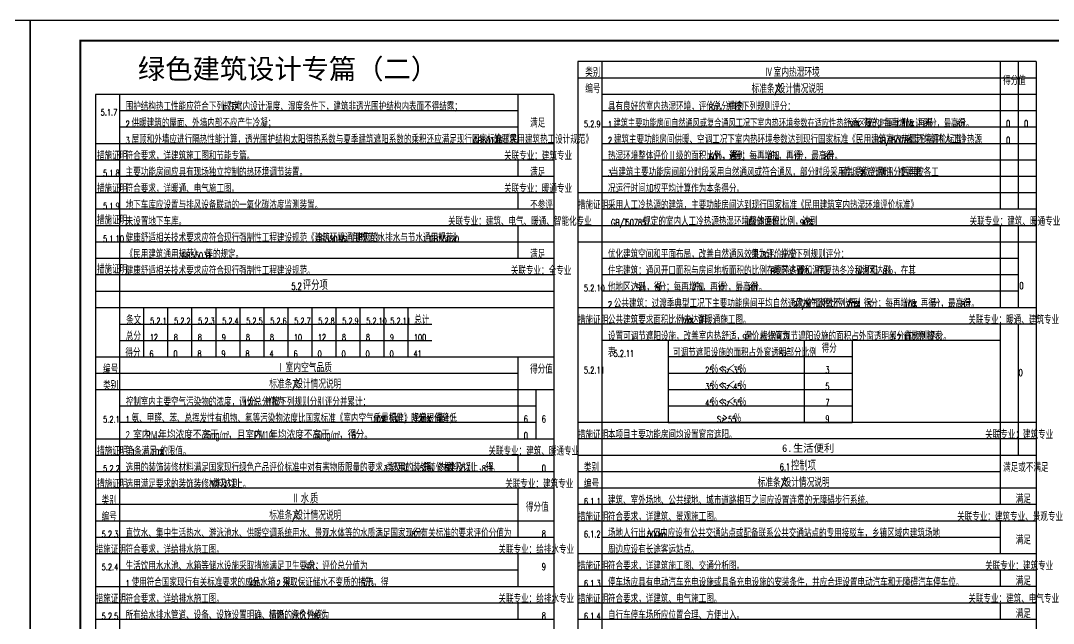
# Model space of a CAD drawing. Extents: x 239 to 336639, y 119 to 59519.
# Drawn here: x 83864 to 135476, y 29393 to 59519 of the extents above; entities that cross this region are included whole.
import ezdxf
from ezdxf.enums import TextEntityAlignment as Align

# ---------------------------------------------------------------- set-up
doc = ezdxf.new("R2010")
doc.units = 0
doc.header["$LTSCALE"] = 1000
doc.header["$MEASUREMENT"] = 0
for name, color, linetype in [('A-ANNO-TEXT', 7, 'Continuous'), ('A-FLOR-OTHER', 7, 'Continuous'), ('orther', 7, 'Continuous'), ('TK', 4, 'Continuous'), ('石家庄审图', 6, 'Continuous'), ('辅助线', 8, 'Continuous')]:
    doc.layers.add(name, color=color, linetype=linetype)
doc.layers.add('noprint', color=7, linetype='Continuous', plot=False)
doc.styles.add('1', font='simhei.ttf')
doc.styles.add('HZTXT', font='TXT.SHX', dxfattribs={"width": 0.7, "height": 350, "bigfont": 'hztxt.shx'})
doc.styles.add('HZTXT1', font='romans.shx', dxfattribs={"width": 0.7, "bigfont": 'GBHZFS.SHX'})
doc.styles.add('ROS', font='ROS.shx', dxfattribs={"width": 0.8, "bigfont": 'hztxt.shx'})
doc.styles.add('黑体', font='simhei.ttf', dxfattribs={"height": 280})

# ---------------------------------------------------------------- blocks, each defined once
blk = doc.blocks.new('*U3')
at = {"color": 3}
blk.add_lwpolyline([(-84100, 0), (0, 0), (0, 59400), (-84100, 59400)], close=True, dxfattribs=at)
at = {"color": 3, "const_width": 100}
blk.add_lwpolyline([(-81600, 1000), (-1000, 1000), (-1000, 58400), (-81600, 58400)], close=True, dxfattribs=at)
at = {"layer": 'noprint', "color": 6, "style": '黑体', "width": 0.75, "flags": 8}
blk.add_attdef('SETUP', text='', height=350, dxfattribs=at).set_placement((-8382, 321), align=Align.RIGHT)
at = {"layer": 'TK', "color": 4, "style": 'HZTXT1'}
for tag, height, width, p in [('项目负责1', 400, 0.6, (-4500, 19196)), ('项目负责2', 400, 0.6, (-4500, 18296)), ('专责', 400, 0.6, (-4500, 17396)), ('审定', 400, 0.6, (-4500, 16496)), ('审核', 400, 0.6, (-4500, 15596)), ('校对', 400, 0.6, (-4500, 14696)), ('设计', 400, 0.6, (-4500, 13796)), ('绘图', 400, 0.6, (-4500, 12896)), ('建设单位', 450, 0.6, (-4500, 11050)), ('工号', 400, 0.5, (-5501, 3507)), ('版次', 400, 0.7, (-2138, 3498)), ('阶段', 400, 0.7, (-2138, 2498)), ('比例', 400, 0.7, (-5491, 1513)), ('日期', 400, 0.7, (-2138, 1498))]:
    blk.add_attdef(tag, text='', height=height, dxfattribs=dict(at, width=width)).set_placement(p, align=Align.MIDDLE)
at = {"layer": 'TK', "color": 1, "lineweight": -3, "style": 'HZTXT1', "width": 0.6}
blk.add_attdef('工程名称', text='', height=450, dxfattribs=at).set_placement((-4500, 9050), align=Align.MIDDLE)
at = {"layer": 'TK', "color": 4, "lineweight": -3, "style": 'HZTXT1', "width": 0.6}
blk.add_attdef('子项名称', text='', height=450, dxfattribs=at).set_placement((-4500, 7050), align=Align.MIDDLE)
at = {"layer": 'TK', "color": 1, "lineweight": -3, "style": 'HZTXT1', "width": 0.6}
blk.add_attdef('图名', text='', height=400, dxfattribs=at).set_placement((-4558, 4958), align=Align.MIDDLE_CENTER)
at = {"layer": 'TK', "color": 1, "style": 'HZTXT1', "width": 0.7}
blk.add_attdef('图号', text='', height=400, dxfattribs=at).set_placement((-5491, 2513), align=Align.MIDDLE)

msp = doc.modelspace()

# ---------------------------------------------------------------- linework, layer by layer
at = {"layer": 'A-FLOR-OTHER', "color": 3}
for p, q in [((88811, 45166, 41965309), (88811, 42706, -423)), ((90011, 45166, 41965309), (90011, 42706, -423)), ((91211, 45166, 83931818), (91211, 42706, 41966086)), ((92411, 45166, 125898327), (92411, 42706, 83932595)), ((93611, 45166, 167864836), (93611, 42706, 125899104)), ((94811, 45166, 209831345), (94811, 42706, 167865613)), ((96011, 45166, 251797854), (96011, 42706, 209832123)), ((97211, 45166, 293764363), (97211, 42706, 251798632)), ((98411, 45166, 335730872), (98411, 42706, 293765140)), ((99611, 45166, 377697381), (99611, 42706, 335731649)), ((100811, 45166, 419663890), (100811, 42706, 377698158)), ((102011, 45166, 461630399), (102011, 42706, 419664667)), ((103211, 45166, 503596908), (103211, 42706, 461631176))]:
    msp.add_line(p, q, dxfattribs=at)
at = {"layer": 'A-FLOR-OTHER', "color": 3, "const_width": 5, "elevation": -1200}
msp.add_lwpolyline([(104411, 45166), (104411, 42706), (88811, 42706), (88811, 45166)], close=True, dxfattribs=at)
at = {"layer": 'A-FLOR-OTHER', "color": 3, "elevation": -4778183}
for points in [[(88811, 44346), (104411, 44346)], [(88811, 43526), (104411, 43526)]]:
    msp.add_lwpolyline(points, dxfattribs=at)
at = {"layer": 'orther'}
for p, q in [((125426, 42709, -78382112), (116226, 42709, -78382112)), ((125426, 41889, -78382112), (116226, 41889, -78382112)), ((125426, 41069, -70190303), (116226, 41069, -70190303)), ((125426, 40249, -61998494), (116226, 40249, -61998494))]:
    msp.add_line(p, q, dxfattribs=at)
for points, elevation in [([(116226, 43529), (116226, 39429)], -86573921), ([(125426, 43529), (116226, 43529)], -86573921), ([(123026, 43529), (123026, 39429)], -86573921), ([(125426, 43529), (125426, 39429)], -86573921), ([(116226, 39429), (125426, 39429)], -53806685)]:
    msp.add_lwpolyline(points, dxfattribs=dict(at, elevation=elevation))
at = {"layer": '辅助线'}
for p, q in [((134615, 57469, -1200), (111715, 57469, -1200)), ((134615, 56649, -1200), (111715, 56649, -1200)), ((110511, 55829, -16384818), (87611, 55829, -16384818)), ((134615, 55829, -1200), (112915, 55829, -1200)), ((108711, 55009, -16384818), (88811, 55009, -16384818)), ((134615, 55009, -1200), (112915, 55009, -1200)), ((108711, 54189, -16384818), (88811, 54189, -1200)), ((134615, 54189, -1200), (112915, 54189, -1200)), ((110511, 53369, -8191809), (87611, 53369, -16384818)), ((134615, 53369, -1200), (112915, 53369, -18497288)), ((110511, 52549, -16384818), (87611, 52549, -16384818)), ((134615, 52549, -1200), (112915, 52549, -18497288)), ((110511, 51729, -8191809), (87611, 51729, -16384818)), ((134615, 51729, -1200), (112915, 51729, -18497288)), ((110511, 50909, -16384818), (87611, 50909, -16384818)), ((134615, 50909, -1200), (111715, 50909, -26687897)), ((110511, 50089, -8191809), (87611, 50089, -16384818)), ((134615, 50089, -1200), (112915, 50089, -18497288)), ((110511, 49269, -16384818), (87611, 49269, -16384818)), ((110511, 49269, -16383618), (87611, 49269, -16383618)), ((134615, 49269, -1200), (111715, 49269, -26687897)), ((110511, 48449, -16384818), (87611, 48449, -16384818)), ((108711, 48449, -32768436), (87611, 48449, -16384818)), ((134615, 48449, -18496088), (111715, 48449, -18496088)), ((134615, 48449, -1200), (111715, 48449, -1200)), ((134615, 48449, -18496088), (111715, 48449, -18496088)), ((110511, 47629, -16384818), (87611, 47629, -16384818)), ((110511, 47629, -16384818), (87611, 47629, -16384818)), ((110511, 47629, -34166078), (87611, 47629, -16384818)), ((133715, 47629, -41391136), (112915, 47629, -41391136)), ((110511, 46806, -8191809), (87611, 46806, -8191809)), ((133715, 46809, -59887224), (112915, 46809, -59887224)), ((110511, 45986, -8191809), (87611, 45986, -8191809)), ((133715, 45989, -60654331), (112915, 45989, -78383312)), ((110511, 45166, -8191809), (87611, 45166, -8191809)), ((134615, 45169, -59887224), (111715, 45169, -59887224)), ((134615, 44349, -78382112), (111715, 44349, -94765730)), ((132815, 43529, -102957539), (112915, 43529, -93907167)), ((110511, 42706, -8191809), (87611, 42706, -8191809)), ((108711, 41886, -32768436), (87611, 41886, -8191809)), ((110511, 41066, -8191809), (87611, 41066, -8191809)), ((109611, 40246, -24576627), (88811, 40246, -8191809)), ((109611, 39426, -24576627), (88811, 39426, -8191809)), ((134615, 39429, -86573921), (111715, 39429, -86573921)), ((110511, 38606, -8191809), (87611, 38606, -8191809)), ((134615, 38609, -86573921), (111715, 38609, -86573921)), ((110511, 37786, -8191809), (87611, 37786, -8191809)), ((134615, 37789, -86573921), (111715, 37789, -86573921)), ((110511, 36966, -8191809), (87611, 36966, -8191809)), ((132815, 36969, -86573921), (111715, 36969, -86573921)), ((110511, 36146, -8191809), (87611, 36146, -8191809)), ((134615, 36149, -86573921), (111715, 36149, -86573921)), ((108711, 35326, -8191809), (87611, 35326, -8191809)), ((134615, 35329, -86573921), (111715, 35329, -86573921)), ((110511, 34506, -8191809), (87611, 34506, -8191809)), ((134615, 34509, -86573921), (111715, 34509, -86573921)), ((110511, 33686, -8191809), (87611, 33686, -8191809)), ((132815, 33689, -86573921), (112915, 33689, -86573921)), ((110511, 32866, -8191809), (87611, 32866, -8191809)), ((134615, 32869, -86573921), (111715, 32869, -86573921)), ((108711, 32046, -32768436), (88811, 32046, -8191809)), ((134615, 32049, -86573921), (111715, 32049, -86573921)), ((110511, 31226, -8191809), (87611, 31226, -8191809)), ((134615, 31229, -86573921), (111715, 31229, -86573921)), ((110511, 30406, -3414826), (87611, 30406, -3414826)), ((134615, 30409, -86573921), (111715, 30409, -86573921)), ((110511, 29586, -8191809), (87611, 29586, -8191809)), ((134615, 29589, -86573921), (111715, 29589, -86573921))]:
    msp.add_line(p, q, dxfattribs=at)
at = {"layer": '辅助线', "color": 3}
for points, elevation in [([(111715, 57469), (111715, 48452)], -26687897), ([(134615, 57469), (134615, 48452)], -18496088), ([(87611, 55829), (87611, 47629)], -16383618), ([(110511, 55829), (110511, 47629)], -8191809), ([(87611, 49269), (87611, 3265)], -16383618), ([(110511, 49269), (110511, 3246)], -8191809), ([(111715, 48449), (111715, 9000)], -26687897), ([(111715, 48449), (111715, 9000)], -18496088), ([(134615, 48449), (134615, 8989)], -18496088)]:
    msp.add_lwpolyline(points, dxfattribs=dict(at, elevation=elevation))
at = {"layer": '辅助线'}
for points, elevation in [([(112915, 57469), (112915, 48452)], -18497288), ([(132815, 57469), (132815, 50089)], -43072715), ([(133715, 57469), (133715, 50089)], -34880906), ([(88811, 55829), (88811, 47629)], -1200), ([(108711, 55829), (108711, 53369)], -32768436), ([(108711, 52549), (108711, 51729)], -32768436), ([(108711, 50909), (108711, 50089)], -32768436), ([(88811, 49269), (88811, 3346)], -8193009), ([(108711, 49269), (108711, 47629)], -32768436), ([(108711, 49269), (108711, 47629)], -32768436), ([(132815, 49269), (132815, 48449)], -43072715), ([(133715, 49269), (133715, 48449)], -34880906), ([(112915, 48449), (112915, 9089)], -10305479), ([(132815, 48449), (132815, 45169)], -34879706), ([(133715, 48449), (133715, 45169)], -26687897), ([(132815, 44349), (132815, 35329)], -34879706), ([(133715, 44349), (133715, 37789)], -26687897), ([(108711, 42706), (108711, 38606)], -32768436), ([(109611, 41066), (109611, 38606)], -24576627), ([(108711, 37786), (108711, 36966)], -32768436), ([(108711, 36146), (108711, 33686)], -32768436), ([(132815, 34509), (132815, 32869)], -34879706), ([(108711, 32866), (108711, 31226)], -32768436), ([(132815, 32049), (132815, 31229)], -34879706), ([(108711, 30406), (108711, 29586)], -32768436), ([(132815, 30409), (132815, 29589)], -34879706)]:
    msp.add_lwpolyline(points, dxfattribs=dict(at, elevation=elevation))

# ---------------------------------------------------------------- block references
at = {"layer": '石家庄审图'}
for p in [(84339, 119), (168439, 119)]:
    msp.add_blockref('*U3', p, dxfattribs=at)

# ---------------------------------------------------------------- texts
at = {"layer": 'A-ANNO-TEXT', "style": '1'}
msp.add_text('绿色建筑设计专篇（二）', height=1000, dxfattribs=at).set_placement((89723, 56610, 0))
at = {"layer": 'A-ANNO-TEXT', "color": 3}
for s, height, style, width, p in [('类别', 400, 'HZTXT', 0.7, (112083, 56719, -8193009)), ('Ⅳ', 408, 'HZTXT', 0.7, (121050, 56719, -8193009)), ('室内热湿环境', 408, 'HZTXT', 0.7, (121491, 56719, -8193009)), ('编号', 400, 'HZTXT', 0.7, (112083, 55899, -8193009)), ('标准条文', 406, 'HZTXT', 0.7, (120395, 55899, -8193009)), ('/', 325, 'HZTXT', 0.6125, (121532, 55899, -8193009)), ('设计情况说明', 406, 'HZTXT', 0.7, (121694, 55899, -8193009)), ('得分值', 400, 'HZTXT', 0.7, (132965, 56309, -8193009)), ('围护结构热工性能应符合下列规定：', 400, 'HZTXT', 0.7, (89111, 55009, -16384818)), ('1', 320, 'HZTXT', 0.6125, (93903, 55009, -16384818)), ('在室内设计温度、湿度条件下，建筑非透光围护结构内表面不得结露；', 400, 'HZTXT', 0.7, (94200, 55009, -16384818)), ('具有良好的室内热湿环境，评价总分值为', 400, 'HZTXT', 0.7, (113215, 55009, -8193009)), ('8', 320, 'HZTXT', 0.6125, (118255, 55009, -8193009)), ('分，并按下列规则评分：', 400, 'HZTXT', 0.7, (118400, 55009, -8193009)), ('2', 320, 'HZTXT', 0.6125, (89111, 54189, -16384818)), ('供暖建筑的屋面、外墙内部不应产生冷凝；', 400, 'HZTXT', 0.7, (89409, 54189, -16384818)), ('满足', 400, 'HZTXT', 0.7, (109326, 54189, -16384818)), ('5.2.9', 325, 'HZTXT', 0.6125, (112015, 54189, -8193009)), ('0', 350, 'HZTXT', 0.6125, (134015, 54189, -43072715)), ('热湿环境整体评价Ⅱ级的面积比例，达到', 400, 'HZTXT', 0.7, (113215, 52549, -8193009)), ('60', 320, 'HZTXT', 0.6125, (118255, 52549, -8193009)), ('％，得', 400, 'HZTXT', 0.7, (118545, 52549, -8193009)), ('5', 320, 'HZTXT', 0.6125, (119385, 52549, -8193009)), ('分；每再增加', 400, 'HZTXT', 0.7, (119530, 52549, -8193009)), ('0', 320, 'HZTXT', 0.6125, (121210, 52549, -8193009)), ('％，再得', 400, 'HZTXT', 0.7, (121355, 52549, -8193009)), ('1', 320, 'HZTXT', 0.6125, (122475, 52549, -8193009)), ('分，最高得', 400, 'HZTXT', 0.7, (122621, 52549, -8193009)), ('8', 320, 'HZTXT', 0.6125, (124021, 52549, -8193009)), ('分。', 400, 'HZTXT', 0.7, (124166, 52549, -8193009)), ('主要功能房间应具有现场独立控制的热环境调节装置。', 400, 'HZTXT', 0.7, (89111, 51729, -16384818)), ('满足', 400, 'HZTXT', 0.7, (109326, 51729, -16384818)), ('5.1.8', 325, 'HZTXT', 0.6125, (87985, 51729, -16384818)), ('5.1.9', 325, 'HZTXT', 0.6125, (87985, 50089, -16384818)), ('地下车库应设置与排风设备联动的一氧化碳浓度监测装置。', 400, 'HZTXT', 0.7, (89111, 50089, -16384818)), ('不参评', 400, 'HZTXT', 0.7, (109326, 50089, -16384818)), ('满足', 400, 'HZTXT', 0.7, (109326, 47629, -24577827)), ('优化建筑空间和平面布局，改善自然通风效果，评价总分', 400, 'HZTXT', 0.7, (113215, 47629, -49584252)), ('值为', 400, 'HZTXT', 0.7, (120367, 47629, -49584252)), ('分，并按下列规则评分：', 400, 'HZTXT', 0.7, (121072, 47629, -49584252)), ('8', 320, 'HZTXT', 0.6125, (120927, 47629, -49584252)), ('住宅建筑：通风开口面积与房间地板面积的比例在夏热冬暖和温和', 400, 'HZTXT', 0.7, (113215, 46809, -49584252)), ('B', 320, 'HZTXT', 0.6125, (121335, 46809, -49584252)), ('地区达到', 400, 'HZTXT', 0.7, (121487, 46809, -49584252)), ('12', 320, 'HZTXT', 0.6125, (122607, 46809, -49584252)), ('％，在夏热冬冷和温和', 400, 'HZTXT', 0.7, (122898, 46809, -49584252)), ('A', 320, 'HZTXT', 0.6125, (125698, 46809, -49584252)), ('地区达到', 400, 'HZTXT', 0.7, (125828, 46809, -49584252)), ('8', 320, 'HZTXT', 0.6125, (126948, 46809, -49584252)), ('％，在其', 400, 'HZTXT', 0.7, (127093, 46809, -49584252)), ('评分项', 440.1, 'HZTXT', 0.7, (97966, 46057, -8191809)), ('0', 350, 'HZTXT', 0.6125, (133780, 46102, -68079033)), ('5.2', 352.1, 'HZTXT', 0.6125, (97398, 46057, -8191809)), ('5.2.10', 325, 'HZTXT', 0.6125, (112015, 45989, -68079033)), ('他地区达到', 400, 'HZTXT', 0.7, (113213, 45989, -68080340)), ('5', 320, 'HZTXT', 0.6125, (114613, 45989, -68080340)), ('％，得', 400, 'HZTXT', 0.7, (114758, 45989, -68080340)), ('5', 320, 'HZTXT', 0.6125, (115598, 45989, -68080340)), ('分；每再增加', 400, 'HZTXT', 0.7, (115744, 45989, -68080340)), ('2', 320, 'HZTXT', 0.6125, (117424, 45989, -68080340)), ('％，再得', 400, 'HZTXT', 0.7, (117569, 45989, -68080340)), ('1', 320, 'HZTXT', 0.6125, (118689, 45989, -68080340)), ('分，最高得', 400, 'HZTXT', 0.7, (118834, 45989, -68080340)), ('8', 320, 'HZTXT', 0.6125, (120234, 45989, -68080340)), ('分。', 400, 'HZTXT', 0.7, (120379, 45989, -68080340)), ('2', 320, 'HZTXT', 0.6125, (113215, 45169, -68079033)), ('公共建筑：过渡季典型工况下主要功能房间平均自然通风换气次数不小于', 400, 'HZTXT', 0.7, (113512, 45169, -68079033)), ('2', 320, 'HZTXT', 0.6125, (122472, 45169, -68079033)), ('次', 400, 'HZTXT', 0.7, (122618, 45169, -68079033)), ('/h', 320, 'HZTXT', 0.6125, (122898, 45169, -68079033)), ('的面积比例达到', 400, 'HZTXT', 0.7, (123195, 45169, -68079033)), ('70%%%', 320, 'HZTXT', 0.6125, (125155, 45169, -68079033)), ('，得', 400, 'HZTXT', 0.7, (125620, 45169, -68079033)), ('5', 320, 'HZTXT', 0.6125, (126180, 45169, -68079033)), ('分；每再增加', 400, 'HZTXT', 0.7, (126325, 45169, -68079033)), ('10%%%', 320, 'HZTXT', 0.6125, (128005, 45169, -68079033)), ('，再得', 400, 'HZTXT', 0.7, (128470, 45169, -68079033)), ('1', 320, 'HZTXT', 0.6125, (129310, 45169, -68079033)), ('分，最高得', 400, 'HZTXT', 0.7, (129455, 45169, -68079033)), ('8', 320, 'HZTXT', 0.6125, (130855, 45169, -68079033)), ('分。', 400, 'HZTXT', 0.7, (131000, 45169, -68079033)), ('条文', 400, 'HZTXT', 0.7, (89136, 44346, 85129830)), ('5.2.1', 320, 'HZTXT', 0.6125, (90336, 44346, 127096339)), ('5.2.2', 320, 'HZTXT', 0.6125, (91536, 44346, 169062848)), ('5.2.3', 320, 'HZTXT', 0.6125, (92736, 44346, 211029357)), ('5.2.4', 320, 'HZTXT', 0.6125, (93936, 44346, 252995866)), ('5.2.5', 320, 'HZTXT', 0.6125, (95136, 44346, 294962376)), ('5.2.6', 320, 'HZTXT', 0.6125, (96336, 44346, 336928885)), ('5.2.7', 320, 'HZTXT', 0.6125, (97536, 44346, 378895393)), ('5.2.8', 320, 'HZTXT', 0.6125, (98736, 44346, 420861902)), ('5.2.9', 320, 'HZTXT', 0.6125, (99936, 44346, 462828411)), ('5.2.10', 320, 'HZTXT', 0.6125, (101136, 44346, 504794920)), ('5.2.11', 320, 'HZTXT', 0.6125, (102336, 44346, 546761429)), ('总计', 400, 'HZTXT', 0.7, (103536, 44346, 588727938)), ('总分', 400, 'HZTXT', 0.7, (89119, 43526, 46576947)), ('设置可调节遮阳设施，改善室内热舒适，评价总分值为', 400, 'HZTXT', 0.7, (113215, 43529, -86573921)), ('分，根据可调节遮阳设施的面积占外窗透明部分的比例按表', 400, 'HZTXT', 0.7, (120080, 43529, -86573921)), ('的规则评分。', 400, 'HZTXT', 0.7, (128086, 43529, -86573921)), ('12', 320, 'HZTXT', 0.6125, (90319, 43526, 88543457)), ('8', 320, 'HZTXT', 0.6125, (91519, 43526, 130509965)), ('8', 320, 'HZTXT', 0.6125, (92719, 43526, 172476475)), ('9', 320, 'HZTXT', 0.6125, (93919, 43526, 214442984)), ('8', 320, 'HZTXT', 0.6125, (95119, 43526, 256409493)), ('8', 320, 'HZTXT', 0.6125, (96319, 43526, 298376002)), ('10', 320, 'HZTXT', 0.6125, (97519, 43526, 340342511)), ('12', 320, 'HZTXT', 0.6125, (98719, 43526, 382309020)), ('8', 320, 'HZTXT', 0.6125, (99919, 43526, 424275529)), ('8', 320, 'HZTXT', 0.6125, (101119, 43526, 466242038)), ('9', 320, 'HZTXT', 0.6125, (102319, 43526, 508208547)), ('100', 320, 'HZTXT', 0.6125, (103519, 43526, 550175056)), ('9', 320, 'HZTXT', 0.6125, (119935, 43529, -86573921)), ('得分', 400, 'HZTXT', 0.7, (123897, 42929, -86573921)), ('5.2.11', 320, 'HZTXT', 0.6125, (127360, 43529, -86573921)), ('得分', 400, 'HZTXT', 0.7, (89101, 42706, 85129830)), ('表', 415, 'HZTXT', 0.7, (113215, 42709, -86573921)), ('5.2.11', 331.7, 'HZTXT', 0.6125, (113505, 42709, -86573921)), ('可调节遮阳设施的面积占外窗透明部分比例', 400, 'HZTXT', 0.7, (116466, 42709, -86573921)), ('Sz', 320, 'HZTXT', 0.6125, (121786, 42709, -86573921)), ('编号', 400, 'HZTXT', 0.7, (87985, 41886, -8191809)), ('Ⅰ', 408, 'HZTXT', 0.7, (96663, 41957, -8191809)), ('室内空气品质', 408.3, 'HZTXT', 0.7, (97105, 41957, -8191809)), ('得分值', 400, 'HZTXT', 0.7, (109326, 41886, -8191809)), ('5.2.11', 325, 'HZTXT', 0.6125, (112015, 41889, -86573921)), ('25', 320, 'HZTXT', 0.6125, (118076, 41889, -86573921)), ('％≤', 400, 'HZTXT', 0.7, (118367, 41889, -86573921)), ('Sz', 320, 'HZTXT', 0.6125, (118927, 41889, -86573921)), ('＜', 400, 'HZTXT', 0.7, (119195, 41889, -86573921)), ('35', 320, 'HZTXT', 0.6125, (119475, 41889, -86573921)), ('％', 400, 'HZTXT', 0.7, (119766, 41889, -86573921)), ('3', 350, 'HZTXT', 0.6125, (124083, 41889, -86573921)), ('0', 350, 'HZTXT', 0.6125, (133743, 41747, -86573921)), ('类别', 400, 'HZTXT', 0.7, (87985, 41066, -8191809)), ('标准条文', 406, 'HZTXT', 0.7, (96291, 41137, -8191809)), ('/', 325, 'HZTXT', 0.6125, (97428, 41137, -8191809)), ('设计情况说明', 406, 'HZTXT', 0.7, (97590, 41137, -8191809)), ('35', 320, 'HZTXT', 0.6125, (118076, 41069, -86573921)), ('％≤', 400, 'HZTXT', 0.7, (118367, 41069, -86573921)), ('Sz', 320, 'HZTXT', 0.6125, (118927, 41069, -86573921)), ('＜', 400, 'HZTXT', 0.7, (119195, 41069, -86573921)), ('45', 320, 'HZTXT', 0.6125, (119475, 41069, -86573921)), ('％', 400, 'HZTXT', 0.7, (119766, 41069, -86573921)), ('5', 350, 'HZTXT', 0.6125, (124083, 41069, -86573921)), ('控制室内主要空气污染物的浓度，评价总分值为', 400, 'HZTXT', 0.7, (89111, 40246, -8191809)), ('12', 320, 'HZTXT', 0.6125, (94991, 40246, -8191809)), ('分，并按下列规则分别评分并累计：', 400, 'HZTXT', 0.7, (95282, 40246, -8191809)), ('45', 320, 'HZTXT', 0.6125, (118076, 40249, -86573921)), ('％≤', 400, 'HZTXT', 0.7, (118367, 40249, -86573921)), ('Sz', 320, 'HZTXT', 0.6125, (118927, 40249, -86573921)), ('＜', 400, 'HZTXT', 0.7, (119195, 40249, -86573921)), ('55', 320, 'HZTXT', 0.6125, (119475, 40249, -86573921)), ('％', 400, 'HZTXT', 0.7, (119766, 40249, -86573921)), ('7', 350, 'HZTXT', 0.6125, (124083, 40249, -86573921)), ('5.2.1', 325, 'HZTXT', 0.6125, (87985, 39426, -8191809)), ('Sz', 320, 'HZTXT', 0.6125, (118666, 39429, -86573921)), ('≥', 400, 'HZTXT', 0.7, (118935, 39429, -86573921)), ('55', 320, 'HZTXT', 0.6125, (119215, 39429, -86573921)), ('％', 400, 'HZTXT', 0.7, (119505, 39429, -86573921)), ('9', 350, 'HZTXT', 0.6125, (124083, 39429, -86573921)), ('2', 400, 'ROS', 0.64, (89111, 38606, -8191809)), ('室内', 400, 'ROS', 0.8, (89486, 38606, -8191809)), ('PM', 400, 'ROS', 0.64, (90126, 38606, -8191809)), ('2.5', 200, 'ROS', 0.64, (90538, 38606, -8191809)), ('年均浓度不高于', 400, 'ROS', 0.8, (90739, 38606, -8191809)), ('25ug/m', 400, 'ROS', 0.64, (92979, 38606, -8191809)), ('3', 200, 'ROS', 0.64, (94167, 38806, -8191809)), ('，且室内', 400, 'ROS', 0.8, (94231, 38606, -8191809)), ('PM10', 400, 'ROS', 0.64, (95511, 38606, -8191809)), ('年均浓度不高于', 400, 'ROS', 0.8, (96288, 38606, -8191809)), ('50ug/m', 400, 'ROS', 0.64, (98528, 38606, -8191809)), ('3', 200, 'ROS', 0.64, (99717, 38806, -8191809)), ('，得', 400, 'ROS', 0.8, (99781, 38606, -8191809)), ('6', 400, 'ROS', 0.64, (100421, 38606, -8191809)), ('分。', 400, 'ROS', 0.8, (100604, 38606, -8191809)), ('5.2.2', 325, 'HZTXT', 0.6125, (87985, 36966, -8191809)), ('选用的装饰装修材料满足国家现行绿色产品评价标准中对有害物质限量的要求，选用的装饰装修材料达到', 400, 'HZTXT', 0.7, (89111, 36966, -8191809)), ('3', 320, 'HZTXT', 0.6125, (101991, 36966, -8191809)), ('类及以上，得', 400, 'HZTXT', 0.7, (102136, 36966, -8191809)), ('5', 320, 'HZTXT', 0.6125, (103816, 36966, -8191809)), ('分；达到', 400, 'HZTXT', 0.7, (103962, 36966, -8191809)), ('5', 320, 'HZTXT', 0.6125, (105082, 36966, -8191809)), ('类及以上，得', 400, 'HZTXT', 0.7, (105227, 36966, -8191809)), ('8', 320, 'HZTXT', 0.6125, (106907, 36966, -8191809)), ('分。', 400, 'HZTXT', 0.7, (107052, 36966, -8191809)), ('类别', 400, 'HZTXT', 0.7, (112015, 36969, -102956339)), ('6.1', 351.8, 'HZTXT', 0.6125, (121802, 37039, -102956339)), ('控制项', 439.8, 'HZTXT', 0.7, (122369, 37039, -102956339)), ('满足或不满足', 400, 'HZTXT', 0.7, (132965, 36969, -102956339)), ('标准条文', 406, 'HZTXT', 0.7, (120695, 36219, -102956339)), ('设计情况说明', 406, 'HZTXT', 0.7, (121994, 36219, -102956339)), ('编号', 400, 'HZTXT', 0.7, (112015, 36149, -102956339)), ('/', 325, 'HZTXT', 0.6125, (121832, 36219, -102956339)), ('类别', 400, 'HZTXT', 0.7, (87911, 35326, -8191809)), ('6.1.1', 325, 'HZTXT', 0.6125, (112015, 35329, -102956339)), ('建筑、室外场地、公共绿地、城市道路相互之间应设置连贯的无障碍步行系统。', 400, 'HZTXT', 0.7, (113215, 35329, -102956339)), ('满足', 400, 'HZTXT', 0.7, (133594, 35399, -102956339)), ('得分值', 400, 'HZTXT', 0.7, (109113, 34987, -8191809)), ('编号', 400, 'HZTXT', 0.7, (87911, 34506, -8191809)), ('标准条文', 406, 'HZTXT', 0.7, (96291, 34577, -8191809)), ('/', 325, 'HZTXT', 0.6125, (97428, 34577, -8191809)), ('设计情况说明', 406, 'HZTXT', 0.7, (97590, 34577, -8191809)), ('场地人行出入口', 400, 'HZTXT', 0.7, (113215, 33689, -102956339)), ('内应设有公共交通站点或配备联系公共交通站点的专用接驳车，乡镇区域内建筑场地', 400, 'HZTXT', 0.7, (115828, 33689, -102956339)), ('5.2.3', 325, 'HZTXT', 0.6125, (87911, 33686, -8191809)), ('6.1.2', 325, 'HZTXT', 0.6125, (112015, 33689, -102956339)), ('500m', 320, 'HZTXT', 0.6125, (115175, 33689, -102956339)), ('满足', 400, 'HZTXT', 0.7, (133594, 33349, -102956339)), ('周边应设有长途客运站点。', 400, 'HZTXT', 0.7, (113215, 32869, -102956339)), ('5.2.4', 325, 'HZTXT', 0.6125, (87911, 32046, -8191809)), ('生活饮用水水池、水箱等储水设施采取措施满足卫生要求，评价总分值为', 400, 'HZTXT', 0.7, (89111, 32046, -8191809)), ('9', 320, 'HZTXT', 0.6125, (98071, 32046, -8191809)), ('分：', 400, 'HZTXT', 0.7, (98216, 32046, -8191809)), ('1', 320, 'HZTXT', 0.6125, (89111, 31226, -8191809)), ('使用符合国家现行有关标准要求的成品水箱，得', 400, 'HZTXT', 0.7, (89409, 31226, -8191809)), ('4', 320, 'HZTXT', 0.6125, (95289, 31226, -8191809)), ('分；', 400, 'HZTXT', 0.7, (95434, 31226, -8191809)), ('2', 320, 'HZTXT', 0.6125, (96654, 31226, -8191809)), ('采取保证储水不变质的措施，得', 400, 'HZTXT', 0.7, (96952, 31226, -8191809)), ('5', 320, 'HZTXT', 0.6125, (100872, 31226, -8191809)), ('分。', 400, 'HZTXT', 0.7, (101017, 31226, -8191809)), ('6.1.3', 325, 'HZTXT', 0.6125, (112015, 31229, -102956339)), ('停车场应具有电动汽车充电设施或具备充电设施的安装条件，并应合理设置电动汽车和无障碍汽车停车位。', 400, 'HZTXT', 0.7, (113215, 31229, -102956339)), ('满足', 400, 'HZTXT', 0.7, (133594, 31299, -102956339)), ('所有给水排水管道、设备、设施设置明确、清晰的永久性', 400, 'HZTXT', 0.7, (89111, 29586, -8191809)), ('标识，评价分值为', 400, 'HZTXT', 0.7, (96264, 29586, -8191809)), ('分。', 400, 'HZTXT', 0.7, (98649, 29586, -8191809)), ('自行车停车场所应位置合理、方便出入。', 400, 'HZTXT', 0.7, (113215, 29589, -102956339)), ('满足', 400, 'HZTXT', 0.7, (133594, 29659, -102956339)), ('5.2.5', 325, 'HZTXT', 0.6125, (87911, 29586, -8191809)), ('8', 320, 'HZTXT', 0.6125, (98504, 29586, -8191809)), ('6.1.4', 325, 'HZTXT', 0.6125, (112015, 29589, -102956339))]:
    msp.add_text(s, height=height, dxfattribs=dict(at, style=style, width=width)).set_placement(p)
at = {"layer": 'A-ANNO-TEXT', "color": 6, "style": 'HZTXT'}
for s, height, width, p in [('5.1.7', 325, 0.6125, (87861, 54772, -16384818)), ('1', 304, 0.6125, (113215, 54189, -8193009)), ('建筑主要功能房间自然通风或复合通风工况下室内热环境参数在适应性热舒适区域的时间比例，达到', 380, 0.7, (113497, 54189, -8193009)), ('30%%%', 304, 0.6125, (125201, 54189, -8193009)), ('，得', 380, 0.7, (125643, 54189, -8193009)), ('2', 304, 0.6125, (126175, 54189, -8193009)), ('分；每再增加', 380, 0.7, (126313, 54189, -8193009)), ('10%%%', 304, 0.6125, (127909, 54189, -8193009)), ('，再得', 380, 0.7, (128350, 54189, -8193009)), ('1', 304, 0.6125, (129148, 54189, -8193009)), ('分，最高得', 380, 0.7, (129286, 54189, -8193009)), ('8', 304, 0.6125, (130616, 54189, -8193009)), ('分。', 380, 0.7, (130754, 54189, -8193009)), ('3', 320, 0.6125, (89111, 53369, -16384818)), ('屋顶和外墙应进行隔热性能计算，透光围护结构太阳得热系数与夏季建筑遮阳系数的乘积还应满足现行国家标准《民用建筑热工设计规范》', 400, 0.7, (89409, 53369, -16384818)), ('GB50176', 320, 0.6125, (106489, 53369, -16384818)), ('的要求。', 400, 0.7, (107520, 53369, -16384818)), ('2', 320, 0.6125, (113215, 53369, -8193009)), ('建筑主要功能房间供暖、空调工况下室内热环境参数达到现行国家标准《民用建筑室内热湿环境评价标准》', 400, 0.7, (113512, 53369, -8193009)), ('GB/T', 320, 0.6125, (126672, 53369, -8193009)), ('50785', 320, 0.6125, (127406, 53369, -8193009)), ('规定的室内人工冷热源', 400, 0.7, (128131, 53369, -8193009)), ('当建筑主要功能房间部分时段采用自然通风或符合通风，部分时段采用供暖、空调时，按照第', 400, 0.7, (113360, 51729, -8193009)), ('款、第', 400, 0.7, (124985, 51729, -8193009)), ('款分别评分后再按各工', 400, 0.7, (125970, 51729, -8193009)), ('3', 320, 0.6125, (113215, 51729, -8193009)), ('1', 320, 0.6125, (124840, 51729, -8193009)), ('2', 320, 0.6125, (125825, 51729, -8193009)), ('况运行时间加权平均计算作为本条得分。', 400, 0.7, (113215, 50909, -8193009)), ('5.1.10', 325, 0.6125, (87985, 48449, -16386018)), ('健康舒适相关技术要求应符合现行强制性工程建设规范《建筑环境通用规范》', 400, 0.7, (89111, 48449, -16386018)), ('GB', 320, 0.6125, (98631, 48449, -16386018)), ('55016', 320, 0.6125, (99089, 48449, -16386018)), ('、《建筑给水排水与节水通用规范》', 400, 0.7, (99814, 48449, -16386018)), ('GB', 320, 0.6125, (104294, 48449, -16386018)), ('55020', 320, 0.6125, (104752, 48449, -16386018)), ('、', 400, 0.7, (105478, 48449, -16386018)), ('《民用建筑通用规范》', 400, 0.7, (89111, 47629, -16386018)), ('等的规定。', 400, 0.7, (93094, 47629, -16386018)), ('GB', 320, 0.6125, (91911, 47629, -16386018)), ('55031', 320, 0.6125, (92369, 47629, -16386018)), ('1', 320, 0.6125, (89111, 39426, -8191809)), ('氨、甲醛、苯、总挥发性有机物、氡等污染物浓度比国家标准《室内空气质量标准》规定限值降低', 400, 0.7, (89409, 39426, -8191809)), ('10%%%', 320, 0.6125, (101449, 39426, -8191809)), ('，得', 400, 0.7, (101913, 39426, -8191809)), ('3', 320, 0.6125, (102473, 39426, -8191809)), ('分；降低', 400, 0.7, (102619, 39426, -8191809)), ('20%%%', 320, 0.6125, (103739, 39426, -8191809)), ('，得', 400, 0.7, (104203, 39426, -8191809)), ('6', 320, 0.6125, (104763, 39426, -8191809)), ('分；', 400, 0.7, (104908, 39426, -8191809)), ('Ⅱ', 430, 0.7, (97398, 35397, -8191809)), ('水', 430, 0.7, (97864, 35397, -8191809)), ('质', 430, 0.7, (98329, 35397, -8191809)), ('直饮水、集中生活热水、游泳池水、供暖空调系统用水、景观水体等的水质满足国家现行有关标准的要求评价分值为', 400, 0.7, (89111, 33686, -8191809)), ('分。', 400, 0.7, (103536, 33686, -8191809)), ('8', 320, 0.6125, (103391, 33686, -8191809))]:
    msp.add_text(s, height=height, dxfattribs=dict(at, width=width)).set_placement(p)
at = {"layer": 'A-ANNO-TEXT', "style": 'HZTXT', "width": 0.6125}
for p in [(133115, 54189, -43072715), (133115, 53369, -43072715), (109011, 38606, -32768436)]:
    msp.add_text('0', height=350, dxfattribs=at).set_placement(p)
at = {"layer": 'A-ANNO-TEXT', "color": 2, "style": 'HZTXT'}
for s, height, width, p in [('措施证明', 400, 0.7, (87680, 52549, -24576627)), ('符合要求，详建筑施工图和节能专篇。', 400, 0.7, (89111, 52549, -16384818)), ('措施证明', 400, 0.7, (87680, 50909, -24576627)), ('符合要求，详暖通、电气施工图。', 400, 0.7, (89111, 50909, -16384818)), ('措施证明', 400, 0.7, (111715, 50089, -11024260)), ('采用人工冷热源的建筑，主要功能房间达到现行国家标准《民用建筑室内热湿环境评价标准》', 400, 0.7, (113215, 50089, -2832451)), ('措施证明', 400, 0.7, (87680, 49339, -24576627)), ('未设置地下车库。', 400, 0.7, (89111, 49269, -16384818)), ('GB/T', 320, 0.6125, (113367, 49269, -2832451)), ('50785', 320, 0.6125, (114100, 49269, -2832451)), ('规定的室内人工冷热源热湿环境整体评价', 400, 0.7, (114979, 49269, -2832451)), ('II', 320, 0.6125, (120171, 49269, -2832451)), ('级的面积比例，达到', 400, 0.7, (120287, 49269, -2832451)), ('90%%%.', 320, 0.6125, (122807, 49269, -2832451)), ('措施证明', 400, 0.7, (87680, 46877, -16384818)), ('健康舒适相关技术要求应符合现行强制性工程建设规范。', 400, 0.7, (89111, 46806, -8193009)), ('措施证明', 400, 0.7, (111715, 44341, -59887224)), ('公共建筑要求面积比例未达到', 400, 0.7, (113215, 44349, -68079033)), ('70%%%', 320, 0.6125, (116855, 44349, -68079033)), ('，详暖通施工图。', 400, 0.7, (117319, 44349, -68079033)), ('措施证明', 400, 0.7, (111715, 38601, -86573921)), ('本项目主要功能房间均设置窗帘遮阳。', 400, 0.7, (113215, 38609, -94765730)), ('措施证明', 400, 0.7, (87685, 37786, -16383618)), ('第', 400, 0.7, (89111, 37786, -8191809)), ('条满足', 400, 0.7, (89536, 37786, -8191809)), ('的限值。', 400, 0.7, (90841, 37786, -8191809)), ('1', 320, 0.6125, (89391, 37786, -8191809)), ('10%%%', 320, 0.6125, (90376, 37786, -8191809)), ('措施证明', 400, 0.7, (87685, 36146, -16383618)), ('选用满足要求的装饰装修材料达到', 400, 0.7, (89111, 36146, -8191809)), ('3', 320, 0.6125, (93311, 36146, -8191809)), ('类及以上。', 400, 0.7, (93456, 36146, -8191809)), ('措施证明', 400, 0.7, (111715, 34501, -94764530)), ('符合要求，详建筑、景观施工图。', 400, 0.7, (113215, 34509, -102956339)), ('措施证明', 400, 0.7, (87611, 32866, -16383618)), ('符合要求，详给排水施工图。', 400, 0.7, (89111, 32866, -8191809)), ('措施证明', 400, 0.7, (111715, 32041, -94764530)), ('符合要求，详建筑施工图、交通分析图。', 400, 0.7, (113215, 32049, -102956339)), ('措施证明', 400, 0.7, (87611, 30406, -16383618)), ('符合要求，详给排水施工图。', 400, 0.7, (89111, 30406, -8191809)), ('措施证明', 400, 0.7, (111715, 30401, -94764530)), ('符合要求，详建筑、电气施工图。', 400, 0.7, (113215, 30409, -102956339))]:
    msp.add_text(s, height=height, dxfattribs=dict(at, width=width)).set_placement(p)
at = {"layer": 'A-ANNO-TEXT', "color": 4, "style": 'HZTXT', "width": 0.7}
for s, p in [('关联专业：建筑专业', (108022, 52549, -8191809)), ('关联专业：暖通专业', (108022, 50909, -8191809)), ('关联专业：建筑、电气、暖通、智能化专业', (105222, 49269, -8191809)), ('关联专业：建筑、暖通专业', (131286, 49269, -1200)), ('关联专业：全专业', (108361, 46806, -5360558)), ('关联专业：暖通、建筑专业', (131227, 44349, 12967592)), ('关联专业：建筑专业', (132067, 38609, -13719105)), ('关联专业：建筑、暖通专业', (107241, 37786, -5360558)), ('关联专业：建筑专业', (108081, 36146, -5360558)), ('关联专业：建筑专业、景观专业', (130667, 34509, -21909714)), ('关联专业：给排水专业', (107742, 32866, -5360558)), ('关联专业：建筑专业', (132067, 32049, -21909714)), ('关联专业：给排水专业', (107742, 30406, -5360558)), ('关联专业：建筑、电气专业', (131227, 30409, -21909714))]:
    msp.add_text(s, height=400, dxfattribs=at).set_placement(p)
at = {"layer": 'A-ANNO-TEXT', "color": 1, "style": 'HZTXT', "width": 0.6125}
for s, height, p in [('6', 320, (90301, 42706, 127096339)), ('0', 320, (91501, 42706, 169062848)), ('8', 320, (92701, 42706, 211029357)), ('9', 320, (93901, 42706, 252995866)), ('8', 320, (95101, 42706, 294962376)), ('4', 320, (96301, 42706, 336928885)), ('6', 320, (97501, 42706, 378895393)), ('0', 320, (98701, 42706, 420861902)), ('0', 320, (99901, 42706, 462828411)), ('0', 320, (101101, 42706, 504794920)), ('0', 320, (102301, 42706, 546761429)), ('41', 320, (103501, 42706, 588727939)), ('6', 350, (109011, 39426, -32768436)), ('6', 350, (109911, 39426, -8191809)), ('0', 350, (109911, 36966, -8191809)), ('8', 350, (109911, 33686, -8191809)), ('9', 350, (109911, 32046, -8191809)), ('8', 350, (109911, 29586, -8191809))]:
    msp.add_text(s, height=height, dxfattribs=at).set_placement(p)
at = {"layer": 'A-ANNO-TEXT', "color": 3, "style": '黑体'}
for s, p in [('6.', (121918, 37961, -106371862)), ('生活便利', (122462, 37961, -106371862))]:
    msp.add_text(s, height=378.5, dxfattribs=at).set_placement(p)

doc.saveas('drawing.dxf')
